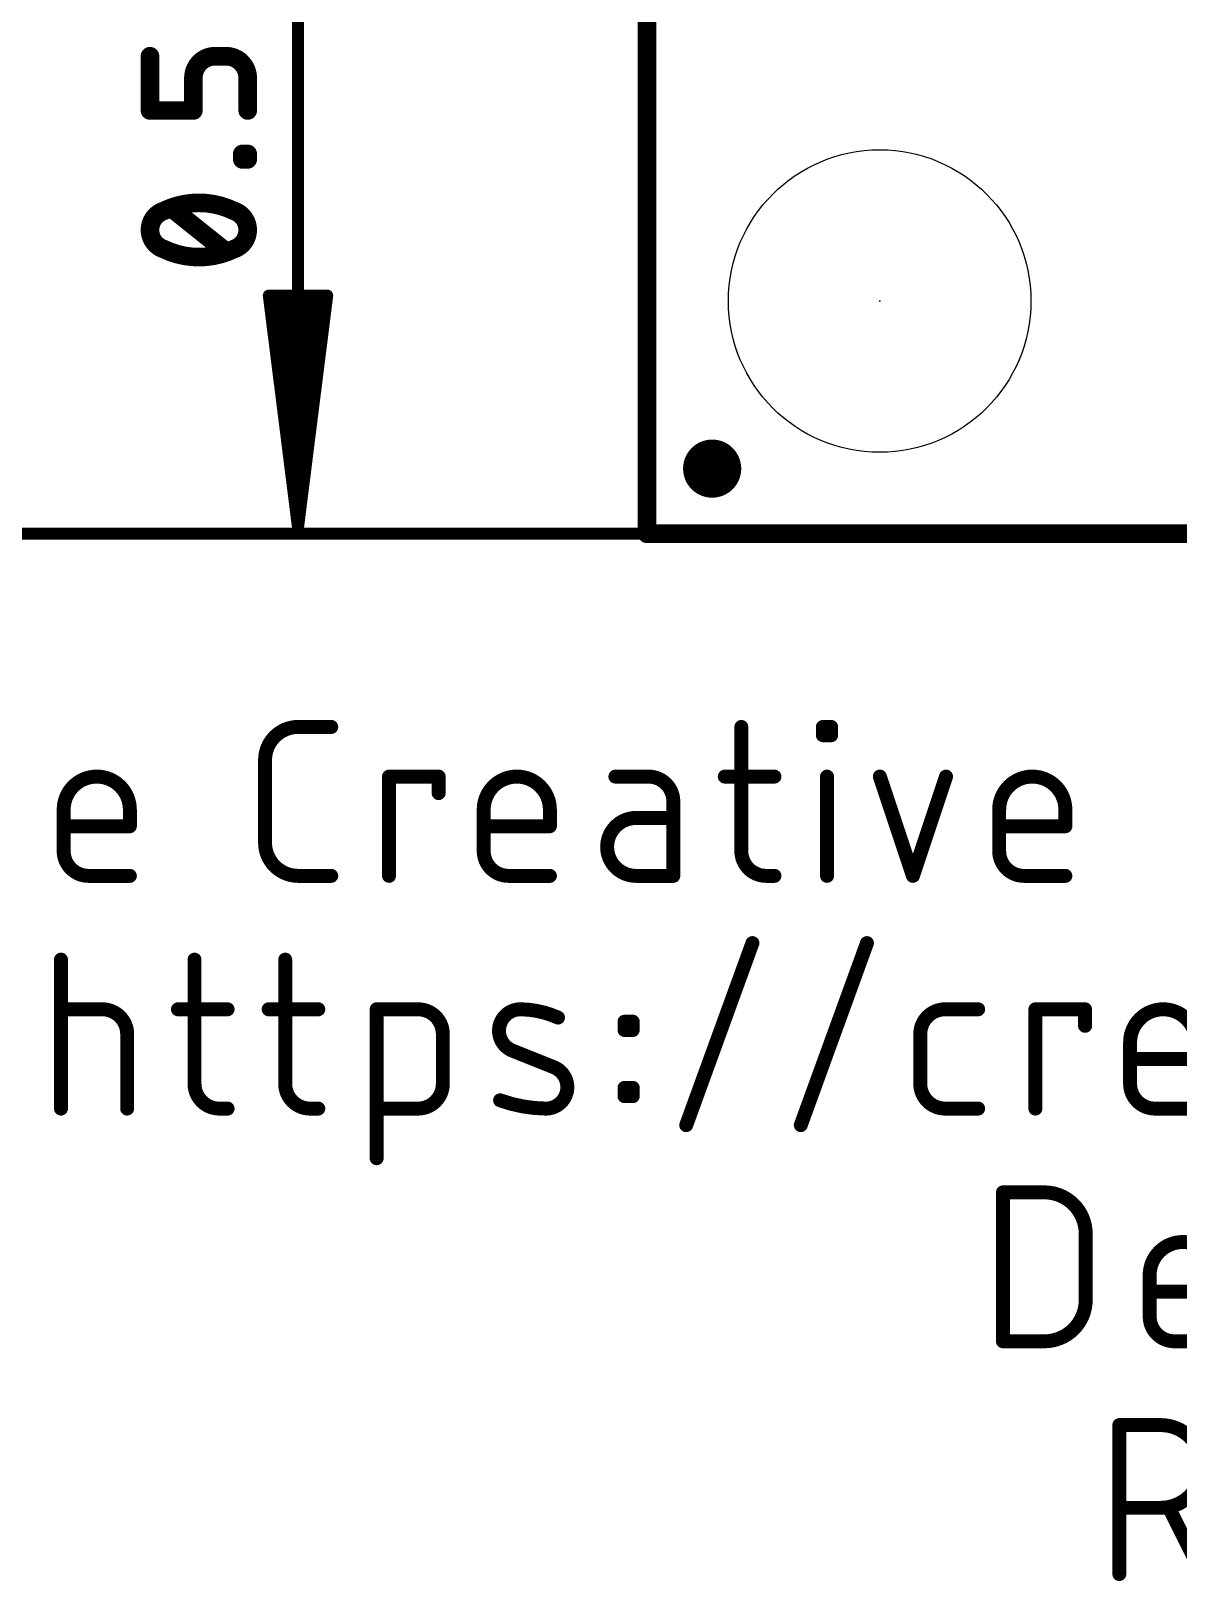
# Model space of a CAD drawing. Extents: x -27.9 to 58.7, y -12 to 40.1.
# Drawn here: x -6.72 to 5.8, y -11.43 to 5.49 of the extents above; entities that cross this region are included whole.
import ezdxf

# ---------------------------------------------------------------- set-up
doc = ezdxf.new("R2010")
doc.units = 0
for name, color, linetype in [('1', 12, 'CONTINUOUS'), ('16', 132, 'CONTINUOUS'), ('20', 31, 'CONTINUOUS'), ('23', 53, 'CONTINUOUS'), ('24', 53, 'CONTINUOUS'), ('47', 253, 'CONTINUOUS'), ('51', 53, 'CONTINUOUS')]:
    doc.layers.add(name, color=color, linetype=linetype)

# ---------------------------------------------------------------- blocks, each defined once
blk = doc.blocks.new('PIE')
at = {"const_width": 0.5}
blk.add_lwpolyline([(0, -0.25, 1), (0, 0.25, 1), (0, -0.25)], format="xyb", dxfattribs=at)

msp = doc.modelspace()

# ---------------------------------------------------------------- linework, layer by layer
at = {"layer": '1', "const_width": 0.2032}
for points in [[(0, 25.4), (0, 0)], [(0, 0), (25.4, 0)]]:
    msp.add_lwpolyline(points, dxfattribs=at)
at = {"layer": '1', "const_width": 0.1016}
for points in [[(0, 0.0508, 1), (0, -0.0508)], [(-0.0508, 0, 1), (0.0508, 0)]]:
    msp.add_lwpolyline(points, format="xyb", dxfattribs=at)
at = {"layer": '16', "const_width": 0.2032}
for points in [[(0, 25.4), (0, 0)], [(0, 0), (25.4, 0)]]:
    msp.add_lwpolyline(points, dxfattribs=at)
at = {"layer": '16', "const_width": 0.1016}
for points in [[(0, 0.0508, 1), (0, -0.0508)], [(-0.0508, 0, 1), (0.0508, 0)]]:
    msp.add_lwpolyline(points, format="xyb", dxfattribs=at)
at = {"layer": '20', "const_width": 0.2032}
for points in [[(0, 0), (0, 25.4)], [(25.4, 0), (0, 0)]]:
    msp.add_lwpolyline(points, dxfattribs=at)
at = {"layer": '20', "const_width": 0.1016}
for points in [[(0, 0.0508, 1), (0, -0.0508)], [(-0.0508, 0, 1), (0.0508, 0)]]:
    msp.add_lwpolyline(points, format="xyb", dxfattribs=at)
at = {"layer": '20'}
msp.add_circle((2.54, 2.54), 1.651, dxfattribs=at)
at = {"layer": '23'}
for p in [(2.54, 2.54), (0.7112, 0.7112)]:
    msp.add_point(p, dxfattribs=at)
at = {"layer": '24'}
msp.add_point((0.7112, 0.7112), dxfattribs=at)
at = {"layer": '47'}
for points, const_width in [([(-3.81, 0.065), (-3.81, 12.635)], 0.13), ([(-5.4259, 4.6198), (-5.4259, 5.2125)], 0.2032), ([(-4.5962, 5.2125), (-4.7147, 5.2125)], 0.2032), ([(-4.9518, 4.9754), (-4.9518, 4.6198)], 0.2032), ([(-4.3591, 4.6198), (-4.3591, 4.9754)], 0.2032), ([(-4.9518, 4.6198), (-5.4259, 4.6198)], 0.2032), ([(-4.4184, 4.0864), (-4.4184, 4.1457)], 0.2032), ([(-4.4184, 4.1457), (-4.3591, 4.1457)], 0.2032), ([(-4.3591, 4.1457), (-4.3591, 4.0864)], 0.2032), ([(-4.3591, 4.0864), (-4.4184, 4.0864)], 0.2032), ([(-4.5962, 3.0789), (-5.1888, 3.553)], 0.2032), ([(-3.81, 0.065), (-4.1292, 2.6)], 0.13), ([(-4.1292, 2.6), (-3.4908, 2.6)], 0.13), ([(-3.81, 0.065), (-4.07, 2.6)], 0.13), ([(-3.81, 0.065), (-3.94, 2.6)], 0.13), ([(-3.4908, 2.6), (-3.81, 0.065)], 0.13), ([(-3.68, 2.6), (-3.81, 0.065)], 0.13), ([(-3.55, 2.6), (-3.81, 0.065)], 0.13), ([(0, 0), (-14.65, 0)], 0.13), ([(0, 0), (-9.57, 0)], 0.13), ([(0, 0), (-5.76, 0)], 0.13)]:
    msp.add_lwpolyline(points, dxfattribs=dict(at, const_width=const_width))
for points, const_width in [([(-5.3751, 5.2125, 1), (-5.4767, 5.2125)], 0.1016), ([(-4.7147, 5.2125, 0.4142), (-4.9518, 4.9754)], 0.2032), ([(-4.7147, 5.2633, 1), (-4.7147, 5.1617)], 0.1016), ([(-4.7147, 5.1617, 1), (-4.7147, 5.2633)], 0.1016), ([(-4.3591, 4.9754, 0.4142), (-4.5962, 5.2125)], 0.2032), ([(-4.5962, 5.2633, 1), (-4.5962, 5.1617)], 0.1016), ([(-4.5962, 5.1617, 1), (-4.5962, 5.2633)], 0.1016), ([(-4.901, 4.9754, 1), (-5.0026, 4.9754)], 0.1016), ([(-4.3083, 4.9754, 1), (-4.4099, 4.9754)], 0.1016), ([(-5.0026, 4.9754, 1), (-4.901, 4.9754)], 0.1016), ([(-4.4099, 4.9754, 1), (-4.3083, 4.9754)], 0.1016), ([(-5.4259, 4.6706, 1), (-5.4259, 4.569)], 0.1016), ([(-5.4767, 4.6198, 1), (-5.3751, 4.6198)], 0.1016), ([(-5.0026, 4.6198, 1), (-4.901, 4.6198)], 0.1016), ([(-4.9518, 4.569, 1), (-4.9518, 4.6706)], 0.1016), ([(-4.4099, 4.6198, 1), (-4.3083, 4.6198)], 0.1016), ([(-4.3676, 4.1457, 1), (-4.4692, 4.1457)], 0.1016), ([(-4.4184, 4.1965, 1), (-4.4184, 4.0949)], 0.1016), ([(-4.3083, 4.1457, 1), (-4.4099, 4.1457)], 0.1016), ([(-4.3591, 4.0949, 1), (-4.3591, 4.1965)], 0.1016), ([(-4.4184, 4.1372, 1), (-4.4184, 4.0356)], 0.1016), ([(-4.4692, 4.0864, 1), (-4.3676, 4.0864)], 0.1016), ([(-4.4099, 4.0864, 1), (-4.3083, 4.0864)], 0.1016), ([(-4.3591, 4.0356, 1), (-4.3591, 4.1372)], 0.1016), ([(-5.2777, 3.5234, 0.3205), (-5.4259, 3.3159)], 0.2032), ([(-4.8925, 3.6123, 0.1139), (-5.2777, 3.5234)], 0.2032), ([(-5.3, 3.569, 1), (-5.2555, 3.4777)], 0.1016), ([(-5.2613, 3.4753, 1), (-5.2942, 3.5714)], 0.1016), ([(-5.1571, 3.5927, 1), (-5.2206, 3.5133)], 0.1016), ([(-4.5073, 3.5234, 0.1139), (-4.8925, 3.6123)], 0.2032), ([(-4.8925, 3.6631, 1), (-4.8925, 3.5615)], 0.1016), ([(-4.8925, 3.5615, 1), (-4.8925, 3.6631)], 0.1016), ([(-4.3591, 3.3159, 0.3205), (-4.5073, 3.5234)], 0.2032), ([(-4.4908, 3.5714, 1), (-4.5237, 3.4753)], 0.1016), ([(-4.5295, 3.4777, 1), (-4.485, 3.569)], 0.1016), ([(-5.4259, 3.3159, 0.3205), (-5.2777, 3.1085)], 0.2032), ([(-5.3751, 3.3159, 1), (-5.4767, 3.3159)], 0.1016), ([(-4.5073, 3.1085, 0.3205), (-4.3591, 3.3159)], 0.2032), ([(-4.3083, 3.3159, 1), (-4.4099, 3.3159)], 0.1016), ([(-5.4767, 3.3159, 1), (-5.3751, 3.3159)], 0.1016), ([(-4.4099, 3.3159, 1), (-4.3083, 3.3159)], 0.1016), ([(-5.2555, 3.1542, 1), (-5.3, 3.0628)], 0.1016), ([(-5.2777, 3.1085, 0.1139), (-4.8925, 3.0196)], 0.2032), ([(-5.2942, 3.0604, 1), (-5.2613, 3.1566)], 0.1016), ([(-4.8925, 3.0196, 0.1139), (-4.5073, 3.1085)], 0.2032), ([(-4.8925, 3.0704, 1), (-4.8925, 2.9688)], 0.1016), ([(-4.8925, 2.9688, 1), (-4.8925, 3.0704)], 0.1016), ([(-4.6279, 3.0392, 1), (-4.5644, 3.1185)], 0.1016), ([(-4.5237, 3.1566, 1), (-4.4908, 3.0605)], 0.1016), ([(-4.485, 3.0628, 1), (-4.5295, 3.1542)], 0.1016), ([(-4.097, 2.6041, 1), (-4.1615, 2.5959)], 0.065), ([(-4.1292, 2.6325, 1), (-4.1292, 2.5675)], 0.065), ([(-4.0377, 2.6033, 1), (-4.1023, 2.5967)], 0.065), ([(-3.9075, 2.6017, 1), (-3.9725, 2.5983)], 0.065), ([(-3.6475, 2.5983, 1), (-3.7125, 2.6017)], 0.065), ([(-3.5177, 2.5967, 1), (-3.5823, 2.6033)], 0.065), ([(-3.4585, 2.5959, 1), (-3.523, 2.6041)], 0.065), ([(-3.4908, 2.5675, 1), (-3.4908, 2.6325)], 0.065), ([(-5.76, 0.0325, 1), (-5.76, -0.0325)], 0.065), ([(-3.8422, 0.0691, 1), (-3.7778, 0.0609)], 0.065), ([(-3.8423, 0.0683, 1), (-3.7777, 0.0617)], 0.065), ([(-3.8425, 0.0633, 1), (-3.7775, 0.0667)], 0.065), ([(-3.8425, 0.0667, 1), (-3.7775, 0.0633)], 0.065), ([(-3.8425, 0.065, 1), (-3.7775, 0.065)], 0.065), ([(-3.8423, 0.0617, 1), (-3.7777, 0.0683)], 0.065), ([(-3.8422, 0.0609, 1), (-3.7778, 0.0691)], 0.065), ([(0, -0.0325, 1), (0, 0.0325)], 0.065), ([(0, -0.0325, 1), (0, 0.0325)], 0.065), ([(0, -0.0325, 1), (0, 0.0325)], 0.065)]:
    msp.add_lwpolyline(points, format="xyb", dxfattribs=dict(at, const_width=const_width))
at = {"layer": '51'}
for points, const_width in [([(-3.8083, -2.1082, 0.4142), (-4.1696, -2.4694)], 0.1524), ([(-3.8083, -2.0701, 1), (-3.8083, -2.1463)], 0.0762), ([(-3.8083, -2.1463, 1), (-3.8083, -2.0701)], 0.0762), ([(-3.4471, -2.1463, 1), (-3.4471, -2.0701)], 0.0762), ([(1.0678, -2.1082, 1), (0.9916, -2.1082)], 0.0762), ([(1.9582, -2.1082, 1), (1.882, -2.1082)], 0.0762), ([(1.9201, -2.0701, 1), (1.9201, -2.1463)], 0.0762), ([(1.9201, -2.1604, 1), (1.9201, -2.2366)], 0.0762), ([(1.882, -2.1985, 1), (1.9582, -2.1985)], 0.0762), ([(2.0485, -2.1082, 1), (1.9723, -2.1082)], 0.0762), ([(1.9723, -2.1985, 1), (2.0485, -2.1985)], 0.0762), ([(2.0104, -2.1463, 1), (2.0104, -2.0701)], 0.0762), ([(2.0104, -2.2366, 1), (2.0104, -2.1604)], 0.0762), ([(-4.1315, -2.4694, 1), (-4.2077, -2.4694)], 0.0762), ([(-4.2077, -2.4694, 1), (-4.1315, -2.4694)], 0.0762), ([(-5.6454, -3.0113, 1), (-6.3679, -3.0113)], 0.1524), ([(-2.7782, -2.6501, 1), (-2.8544, -2.6501)], 0.0762), ([(-2.8163, -2.612, 1), (-2.8163, -2.6882)], 0.0762), ([(-2.2364, -2.6501, 1), (-2.3126, -2.6501)], 0.0762), ([(-2.2745, -2.6882, 1), (-2.2745, -2.612)], 0.0762), ([(-1.0602, -3.0113, 1), (-1.7827, -3.0113)], 0.1524), ([(-0.345, -2.612, 1), (-0.345, -2.6882)], 0.0762), ([(0.2871, -2.921, 0.4142), (0.0162, -2.6501)], 0.1524), ([(0.0162, -2.612, 1), (0.0162, -2.6882)], 0.0762), ([(0.0162, -2.6882, 1), (0.0162, -2.612)], 0.0762), ([(0.8491, -2.612, 1), (0.8491, -2.6882)], 0.0762), ([(1.3909, -2.6882, 1), (1.3909, -2.612)], 0.0762), ([(2.0034, -2.6501, 1), (1.9272, -2.6501)], 0.0762), ([(2.578, -2.638, 1), (2.5058, -2.6621)], 0.0762), ([(3.3005, -2.6621, 1), (3.2282, -2.638)], 0.0762), ([(4.567, -3.0113, 1), (3.8445, -3.0113)], 0.1524), ([(-2.3126, -2.8307, 1), (-2.2364, -2.8307)], 0.0762), ([(0.3252, -2.921, 1), (0.249, -2.921)], 0.0762), ([(-6.3298, -3.0113, 1), (-6.406, -3.0113)], 0.0762), ([(-6.406, -3.0113, 1), (-6.3298, -3.0113)], 0.0762), ([(-5.6073, -3.0113, 1), (-5.6835, -3.0113)], 0.0762), ([(-5.6835, -3.0113, 1), (-5.6073, -3.0113)], 0.0762), ([(-1.7446, -3.0113, 1), (-1.8208, -3.0113)], 0.0762), ([(-1.8208, -3.0113, 1), (-1.7446, -3.0113)], 0.0762), ([(-1.0221, -3.0113, 1), (-1.0983, -3.0113)], 0.0762), ([(-1.0983, -3.0113, 1), (-1.0221, -3.0113)], 0.0762), ([(-0.1193, -3.1016, 1), (-0.1193, -3.7338)], 0.1524), ([(-0.1193, -3.0635, 1), (-0.1193, -3.1397)], 0.0762), ([(-0.1193, -3.1397, 1), (-0.1193, -3.0635)], 0.0762), ([(0.249, -2.921, 1), (0.3252, -2.921)], 0.0762), ([(0.2871, -3.1397, 1), (0.2871, -3.0635)], 0.0762), ([(3.8826, -3.0113, 1), (3.8064, -3.0113)], 0.0762), ([(3.8064, -3.0113, 1), (3.8826, -3.0113)], 0.0762), ([(4.6051, -3.0113, 1), (4.5289, -3.0113)], 0.0762), ([(4.5289, -3.0113, 1), (4.6051, -3.0113)], 0.0762), ([(-6.3679, -3.1538, 1), (-6.3679, -3.23)], 0.0762), ([(-5.6835, -3.1919, 1), (-5.6073, -3.1919)], 0.0762), ([(-5.6454, -3.23, 1), (-5.6454, -3.1538)], 0.0762), ([(-1.7827, -3.1538, 1), (-1.7827, -3.23)], 0.0762), ([(-1.0983, -3.1919, 1), (-1.0221, -3.1919)], 0.0762), ([(-1.0602, -3.23, 1), (-1.0602, -3.1538)], 0.0762), ([(3.8445, -3.1538, 1), (3.8445, -3.23)], 0.0762), ([(4.5289, -3.1919, 1), (4.6051, -3.1919)], 0.0762), ([(4.567, -3.23, 1), (4.567, -3.1538)], 0.0762), ([(-4.1696, -3.3726, 0.4142), (-3.8083, -3.7338)], 0.1524), ([(-4.1315, -3.3726, 1), (-4.2077, -3.3726)], 0.0762), ([(-4.2077, -3.3726, 1), (-4.1315, -3.3726)], 0.0762), ([(-6.3679, -3.4629, 0.4142), (-6.097, -3.7338)], 0.1524), ([(-6.3298, -3.4629, 1), (-6.406, -3.4629)], 0.0762), ([(-6.406, -3.4629, 1), (-6.3298, -3.4629)], 0.0762), ([(-1.7827, -3.4629, 0.4142), (-1.5118, -3.7338)], 0.1524), ([(-1.7446, -3.4629, 1), (-1.8208, -3.4629)], 0.0762), ([(-1.8208, -3.4629, 1), (-1.7446, -3.4629)], 0.0762), ([(1.0297, -3.4629, 0.4142), (1.3006, -3.7338)], 0.1524), ([(1.0678, -3.4629, 1), (0.9916, -3.4629)], 0.0762), ([(0.9916, -3.4629, 1), (1.0678, -3.4629)], 0.0762), ([(3.8445, -3.4629, 0.4142), (4.1154, -3.7338)], 0.1524), ([(3.8826, -3.4629, 1), (3.8064, -3.4629)], 0.0762), ([(3.8064, -3.4629, 1), (3.8826, -3.4629)], 0.0762), ([(-6.097, -3.6957, 1), (-6.097, -3.7719)], 0.0762), ([(-6.097, -3.7719, 1), (-6.097, -3.6957)], 0.0762), ([(-5.6454, -3.7719, 1), (-5.6454, -3.6957)], 0.0762), ([(-3.8083, -3.6957, 1), (-3.8083, -3.7719)], 0.0762), ([(-3.8083, -3.7719, 1), (-3.8083, -3.6957)], 0.0762), ([(-3.4471, -3.7719, 1), (-3.4471, -3.6957)], 0.0762), ([(-2.8544, -3.7338, 1), (-2.7782, -3.7338)], 0.0762), ([(-1.5118, -3.6957, 1), (-1.5118, -3.7719)], 0.0762), ([(-1.5118, -3.7719, 1), (-1.5118, -3.6957)], 0.0762), ([(-1.0602, -3.7719, 1), (-1.0602, -3.6957)], 0.0762), ([(-0.1193, -3.6957, 1), (-0.1193, -3.7719)], 0.0762), ([(-0.1193, -3.7719, 1), (-0.1193, -3.6957)], 0.0762), ([(0.249, -3.7338, 1), (0.3252, -3.7338)], 0.0762), ([(0.2871, -3.7719, 1), (0.2871, -3.6957)], 0.0762), ([(1.3006, -3.6957, 1), (1.3006, -3.7719)], 0.0762), ([(1.3006, -3.7719, 1), (1.3006, -3.6957)], 0.0762), ([(1.3909, -3.7719, 1), (1.3909, -3.6957)], 0.0762), ([(1.9272, -3.7338, 1), (2.0034, -3.7338)], 0.0762), ([(2.867, -3.7218, 1), (2.9393, -3.7458)], 0.0762), ([(2.867, -3.7458, 1), (2.9393, -3.7218)], 0.0762), ([(4.1154, -3.6957, 1), (4.1154, -3.7719)], 0.0762), ([(4.1154, -3.7719, 1), (4.1154, -3.6957)], 0.0762), ([(4.567, -3.7719, 1), (4.567, -3.6957)], 0.0762), ([(1.1864, -4.4806, 1), (1.1148, -4.4546)], 0.0762), ([(2.4369, -4.4806, 1), (2.3653, -4.4546)], 0.0762), ([(-6.3594, -4.6482, 1), (-6.4356, -4.6482)], 0.0762), ([(-4.9017, -4.6482, 1), (-4.9779, -4.6482)], 0.0762), ([(-3.9117, -4.6482, 1), (-3.9879, -4.6482)], 0.0762), ([(-6.3975, -5.152, 1), (-6.3975, -5.2282)], 0.0762), ([(-5.675, -5.461, 0.4142), (-5.946, -5.1901)], 0.1524), ([(-5.946, -5.152, 1), (-5.946, -5.2282)], 0.0762), ([(-5.946, -5.2282, 1), (-5.946, -5.152)], 0.0762), ([(-5.1204, -5.152, 1), (-5.1204, -5.2282)], 0.0762), ([(-4.5786, -5.2282, 1), (-4.5786, -5.152)], 0.0762), ([(-4.1305, -5.152, 1), (-4.1305, -5.2282)], 0.0762), ([(-3.5886, -5.2282, 1), (-3.5886, -5.152)], 0.0762), ([(-2.9132, -5.1901, 1), (-2.9894, -5.1901)], 0.0762), ([(-2.9513, -5.152, 1), (-2.9513, -5.2282)], 0.0762), ([(-2.2288, -5.461, 0.4142), (-2.4998, -5.1901)], 0.1524), ([(-2.4998, -5.152, 1), (-2.4998, -5.2282)], 0.0762), ([(-2.4998, -5.2282, 1), (-2.4998, -5.152)], 0.0762), ([(-1.3782, -5.1901, 0.8318), (-1.4685, -5.6416)], 0.1524), ([(-0.9718, -5.2804, 0.1026), (-1.3782, -5.1901)], 0.1524), ([(-1.3776, -5.152, 1), (-1.3787, -5.2282)], 0.0762), ([(-1.3787, -5.2282, 1), (-1.3776, -5.152)], 0.0762), ([(-0.9874, -5.3151, 1), (-0.9561, -5.2456)], 0.0762), ([(3.2539, -5.1901, 0.4142), (2.983, -5.461)], 0.1524), ([(3.2539, -5.152, 1), (3.2539, -5.2282)], 0.0762), ([(3.2539, -5.2282, 1), (3.2539, -5.152)], 0.0762), ([(3.6151, -5.2282, 1), (3.6151, -5.152)], 0.0762), ([(4.2783, -5.1901, 1), (4.2021, -5.1901)], 0.0762), ([(4.2402, -5.152, 1), (4.2402, -5.2282)], 0.0762), ([(4.8202, -5.1901, 1), (4.744, -5.1901)], 0.0762), ([(4.7821, -5.2282, 1), (4.7821, -5.152)], 0.0762), ([(5.9963, -5.5513, 1), (5.2738, -5.5513)], 0.1524), ([(-5.6369, -5.461, 1), (-5.7131, -5.461)], 0.0762), ([(-2.1907, -5.461, 1), (-2.2669, -5.461)], 0.0762), ([(-0.2077, -5.3255, 1), (-0.2839, -5.3255)], 0.0762), ([(-0.2458, -5.2874, 1), (-0.2458, -5.3636)], 0.0762), ([(-0.2458, -5.3777, 1), (-0.2458, -5.4539)], 0.0762), ([(-0.2839, -5.4158, 1), (-0.2077, -5.4158)], 0.0762), ([(-0.1174, -5.3255, 1), (-0.1936, -5.3255)], 0.0762), ([(-0.1936, -5.4158, 1), (-0.1174, -5.4158)], 0.0762), ([(-0.1555, -5.3636, 1), (-0.1555, -5.2874)], 0.0762), ([(-0.1555, -5.4539, 1), (-0.1555, -5.3777)], 0.0762), ([(3.0211, -5.461, 1), (2.9449, -5.461)], 0.0762), ([(4.744, -5.3707, 1), (4.8202, -5.3707)], 0.0762), ([(-5.7131, -5.461, 1), (-5.6369, -5.461)], 0.0762), ([(-2.2669, -5.461, 1), (-2.1907, -5.461)], 0.0762), ([(-1.4543, -5.6063, 1), (-1.4826, -5.677)], 0.0762), ([(-1.4826, -5.677, 1), (-1.4543, -5.6062)], 0.0762), ([(2.9449, -5.461, 1), (3.0211, -5.461)], 0.0762), ([(5.3119, -5.5513, 1), (5.2357, -5.5513)], 0.0762), ([(5.2357, -5.5513, 1), (5.3119, -5.5513)], 0.0762), ([(-1.1072, -6.2738, 0.8318), (-1.0169, -5.8222)], 0.1524), ([(-1.0028, -5.7869, 1), (-1.0311, -5.8576)], 0.0762), ([(-1.0311, -5.8576, 1), (-1.0028, -5.7869)], 0.0762), ([(5.2738, -5.6938, 1), (5.2738, -5.77)], 0.0762), ([(-4.9398, -6.0029, 0.4142), (-4.6689, -6.2738)], 0.1524), ([(-4.9017, -6.0029, 1), (-4.9779, -6.0029)], 0.0762), ([(-4.9779, -6.0029, 1), (-4.9017, -6.0029)], 0.0762), ([(-3.9498, -6.0029, 0.4142), (-3.6789, -6.2738)], 0.1524), ([(-3.9117, -6.0029, 1), (-3.9879, -6.0029)], 0.0762), ([(-3.9879, -6.0029, 1), (-3.9117, -6.0029)], 0.0762), ([(-2.4998, -6.2738, 0.4142), (-2.2288, -6.0029)], 0.1524), ([(-2.1907, -6.0029, 1), (-2.2669, -6.0029)], 0.0762), ([(-2.2669, -6.0029, 1), (-2.1907, -6.0029)], 0.0762), ([(-0.2077, -6.048, 1), (-0.2839, -6.048)], 0.0762), ([(-0.2458, -6.0099, 1), (-0.2458, -6.0861)], 0.0762), ([(-0.2458, -6.1002, 1), (-0.2458, -6.1764)], 0.0762), ([(-0.1174, -6.048, 1), (-0.1936, -6.048)], 0.0762), ([(-0.1555, -6.0861, 1), (-0.1555, -6.0099)], 0.0762), ([(-0.1555, -6.1764, 1), (-0.1555, -6.1002)], 0.0762), ([(2.983, -6.0029, 0.4142), (3.2539, -6.2738)], 0.1524), ([(3.0211, -6.0029, 1), (2.9449, -6.0029)], 0.0762), ([(2.9449, -6.0029, 1), (3.0211, -6.0029)], 0.0762), ([(5.2738, -6.0029, 0.4142), (5.5447, -6.2738)], 0.1524), ([(5.3119, -6.0029, 1), (5.2357, -6.0029)], 0.0762), ([(5.2357, -6.0029, 1), (5.3119, -6.0029)], 0.0762), ([(-6.4356, -6.2738, 1), (-6.3594, -6.2738)], 0.0762), ([(-5.7131, -6.2738, 1), (-5.6369, -6.2738)], 0.0762), ([(-4.6689, -6.2357, 1), (-4.6689, -6.3119)], 0.0762), ([(-4.6689, -6.3119, 1), (-4.6689, -6.2357)], 0.0762), ([(-4.5786, -6.3119, 1), (-4.5786, -6.2357)], 0.0762), ([(-3.6789, -6.2357, 1), (-3.6789, -6.3119)], 0.0762), ([(-3.6789, -6.3119, 1), (-3.6789, -6.2357)], 0.0762), ([(-3.5886, -6.3119, 1), (-3.5886, -6.2357)], 0.0762), ([(-2.9513, -6.2357, 1), (-2.9513, -6.3119)], 0.0762), ([(-2.4998, -6.2357, 1), (-2.4998, -6.3119)], 0.0762), ([(-2.4998, -6.3119, 1), (-2.4998, -6.2357)], 0.0762), ([(-1.591, -6.1476, 1), (-1.6168, -6.2193)], 0.0762), ([(-1.6039, -6.1835, 0.083), (-1.1072, -6.2738)], 0.1524), ([(-1.1067, -6.2357, 1), (-1.1078, -6.3119)], 0.0762), ([(-1.1078, -6.3119, 1), (-1.1067, -6.2357)], 0.0762), ([(-0.2839, -6.1383, 1), (-0.2077, -6.1383)], 0.0762), ([(-0.1936, -6.1383, 1), (-0.1174, -6.1383)], 0.0762), ([(3.2539, -6.2357, 1), (3.2539, -6.3119)], 0.0762), ([(3.2539, -6.3119, 1), (3.2539, -6.2357)], 0.0762), ([(3.6151, -6.3119, 1), (3.6151, -6.2357)], 0.0762), ([(4.2021, -6.2738, 1), (4.2783, -6.2738)], 0.0762), ([(5.5447, -6.2357, 1), (5.5447, -6.3119)], 0.0762), ([(5.5447, -6.3119, 1), (5.5447, -6.2357)], 0.0762), ([(0.3923, -6.4414, 1), (0.4639, -6.4674)], 0.0762), ([(1.6428, -6.4414, 1), (1.7144, -6.4674)], 0.0762), ([(-2.9894, -6.8157, 1), (-2.9132, -6.8157)], 0.0762), ([(3.9243, -7.1882, 1), (3.8481, -7.1882)], 0.0762), ([(3.8862, -7.1501, 1), (3.8862, -7.2263)], 0.0762), ([(4.7893, -7.6398, 0.4142), (4.3378, -7.1882)], 0.1524), ([(4.3378, -7.1501, 1), (4.3378, -7.2263)], 0.0762), ([(4.3378, -7.2263, 1), (4.3378, -7.1501)], 0.0762), ([(4.8274, -7.6398, 1), (4.7512, -7.6398)], 0.0762), ([(4.7512, -7.6398, 1), (4.8274, -7.6398)], 0.0762), ([(6.21, -8.0913, 1), (5.4875, -8.0913)], 0.1524), ([(5.5256, -8.0913, 1), (5.4494, -8.0913)], 0.0762), ([(5.4494, -8.0913, 1), (5.5256, -8.0913)], 0.0762), ([(4.3378, -8.8138, 0.4142), (4.7893, -8.3622)], 0.1524), ([(4.8274, -8.3622, 1), (4.7512, -8.3622)], 0.0762), ([(5.4875, -8.2338, 1), (5.4875, -8.31)], 0.0762), ([(4.7512, -8.3622, 1), (4.8274, -8.3622)], 0.0762), ([(5.4875, -8.5429, 0.4142), (5.7585, -8.8138)], 0.1524), ([(5.5256, -8.5429, 1), (5.4494, -8.5429)], 0.0762), ([(5.4494, -8.5429, 1), (5.5256, -8.5429)], 0.0762), ([(3.8862, -8.7757, 1), (3.8862, -8.8519)], 0.0762), ([(3.8481, -8.8138, 1), (3.9243, -8.8138)], 0.0762), ([(4.3378, -8.7757, 1), (4.3378, -8.8519)], 0.0762), ([(4.3378, -8.8519, 1), (4.3378, -8.7757)], 0.0762), ([(5.7585, -8.7757, 1), (5.7585, -8.8519)], 0.0762), ([(5.7585, -8.8519, 1), (5.7585, -8.7757)], 0.0762), ([(5.1943, -9.7282, 1), (5.1181, -9.7282)], 0.0762), ([(5.1562, -9.6901, 1), (5.1562, -9.7663)], 0.0762), ([(5.6078, -10.6313, 1), (5.6078, -9.7282)], 0.1524), ([(5.6078, -9.6901, 1), (5.6078, -9.7663)], 0.0762), ([(5.6078, -9.7663, 1), (5.6078, -9.6901)], 0.0762), ([(5.1562, -10.5932, 1), (5.1562, -10.6694)], 0.0762), ([(5.6078, -10.5932, 1), (5.6078, -10.6694)], 0.0762), ([(5.6078, -10.6694, 1), (5.6078, -10.5932)], 0.0762), ([(5.7321, -10.6143, 1), (5.664, -10.6484)], 0.0762), ([(5.1181, -11.3538, 1), (5.1943, -11.3538)], 0.0762)]:
    msp.add_lwpolyline(points, format="xyb", dxfattribs=dict(at, const_width=const_width))
at = {"layer": '51', "const_width": 0.1524}
for points in [[(-3.8083, -2.1082), (-3.4471, -2.1082)], [(1.0297, -2.1082), (1.0297, -3.4629)], [(1.9201, -2.1985), (1.9201, -2.1082)], [(1.9201, -2.1082), (2.0104, -2.1082)], [(2.0104, -2.1985), (1.9201, -2.1985)], [(2.0104, -2.1082), (2.0104, -2.1985)], [(-4.1696, -3.3726), (-4.1696, -2.4694)], [(-2.8163, -3.7338), (-2.8163, -2.6501)], [(-2.8163, -2.6501), (-2.2745, -2.6501)], [(-2.2745, -2.6501), (-2.2745, -2.8307)], [(0.0162, -2.6501), (-0.345, -2.6501)], [(0.8491, -2.6501), (1.3909, -2.6501)], [(1.9653, -3.7338), (1.9653, -2.6501)], [(2.5419, -2.6501), (2.9031, -3.7338)], [(2.9031, -3.7338), (3.2644, -2.6501)], [(0.2871, -3.7338), (0.2871, -2.921)], [(-6.3679, -3.4629), (-6.3679, -3.0113)], [(-5.6454, -3.0113), (-5.6454, -3.1919)], [(-1.7827, -3.4629), (-1.7827, -3.0113)], [(-1.0602, -3.0113), (-1.0602, -3.1919)], [(0.2871, -3.1016), (-0.1193, -3.1016)], [(3.8445, -3.4629), (3.8445, -3.0113)], [(4.567, -3.0113), (4.567, -3.1919)], [(-5.6454, -3.1919), (-6.3679, -3.1919)], [(-1.0602, -3.1919), (-1.7827, -3.1919)], [(4.567, -3.1919), (3.8445, -3.1919)], [(-5.6454, -3.7338), (-6.097, -3.7338)], [(-3.4471, -3.7338), (-3.8083, -3.7338)], [(-1.0602, -3.7338), (-1.5118, -3.7338)], [(-0.1193, -3.7338), (0.2871, -3.7338)], [(1.3006, -3.7338), (1.3909, -3.7338)], [(4.567, -3.7338), (4.1154, -3.7338)], [(0.4281, -6.4544), (1.1506, -4.4676)], [(1.6786, -6.4544), (2.4011, -4.4676)], [(-6.3975, -6.2738), (-6.3975, -4.6482)], [(-4.9398, -4.6482), (-4.9398, -6.0029)], [(-3.9498, -4.6482), (-3.9498, -6.0029)], [(-6.3975, -5.1901), (-5.946, -5.1901)], [(-5.1204, -5.1901), (-4.5786, -5.1901)], [(-4.1305, -5.1901), (-3.5886, -5.1901)], [(-2.9513, -6.8157), (-2.9513, -5.1901)], [(-2.9513, -5.1901), (-2.4998, -5.1901)], [(3.2539, -5.1901), (3.6151, -5.1901)], [(4.2402, -6.2738), (4.2402, -5.1901)], [(4.2402, -5.1901), (4.7821, -5.1901)], [(4.7821, -5.1901), (4.7821, -5.3707)], [(-5.675, -5.461), (-5.675, -6.2738)], [(-2.2288, -5.461), (-2.2288, -6.0029)], [(-0.2458, -5.4158), (-0.2458, -5.3255)], [(-0.2458, -5.3255), (-0.1555, -5.3255)], [(-0.1555, -5.4158), (-0.2458, -5.4158)], [(-0.1555, -5.3255), (-0.1555, -5.4158)], [(2.983, -6.0029), (2.983, -5.461)], [(-1.0169, -5.8222), (-1.4685, -5.6416)], [(5.2738, -6.0029), (5.2738, -5.5513)], [(5.9963, -5.7319), (5.2738, -5.7319)], [(-0.2458, -6.1383), (-0.2458, -6.048)], [(-0.2458, -6.048), (-0.1555, -6.048)], [(-0.1555, -6.1383), (-0.2458, -6.1383)], [(-0.1555, -6.048), (-0.1555, -6.1383)], [(-4.6689, -6.2738), (-4.5786, -6.2738)], [(-3.6789, -6.2738), (-3.5886, -6.2738)], [(-2.4998, -6.2738), (-2.9513, -6.2738)], [(3.6151, -6.2738), (3.2539, -6.2738)], [(5.9963, -6.2738), (5.5447, -6.2738)], [(3.8862, -8.8138), (3.8862, -7.1882)], [(3.8862, -7.1882), (4.3378, -7.1882)], [(4.7893, -7.6398), (4.7893, -8.3622)], [(5.4875, -8.5429), (5.4875, -8.0913)], [(6.21, -8.2719), (5.4875, -8.2719)], [(4.3378, -8.8138), (3.8862, -8.8138)], [(6.21, -8.8138), (5.7585, -8.8138)], [(5.1562, -11.3538), (5.1562, -9.7282)], [(5.1562, -9.7282), (5.6078, -9.7282)], [(5.6078, -10.6313), (5.1562, -10.6313)], [(6.0593, -11.3538), (5.6981, -10.6313)]]:
    msp.add_lwpolyline(points, dxfattribs=at)

# ---------------------------------------------------------------- block references
at = {"layer": '1', "xscale": 0.635, "yscale": 0.635}
msp.add_blockref('PIE', (0.7112, 0.7112), dxfattribs=at)
at = {"layer": '16', "xscale": 0.635, "yscale": 0.635}
msp.add_blockref('PIE', (0.7112, 0.7112), dxfattribs=at)

doc.saveas('drawing.dxf')
